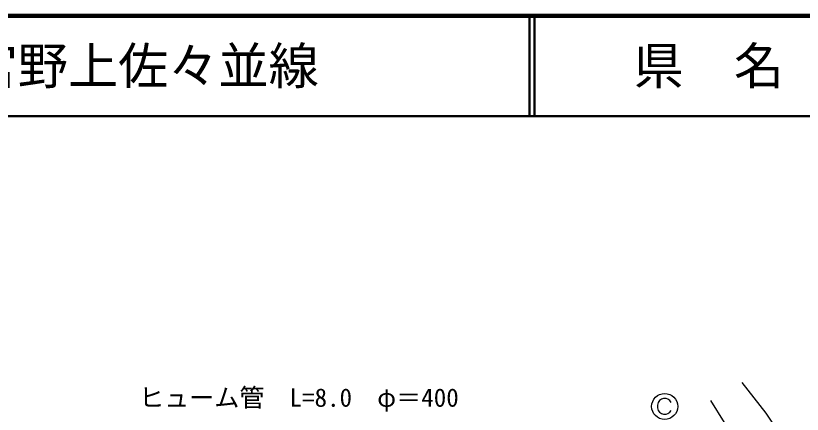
# Model space of a CAD drawing. Units: millimetres, scale not verified. Extents: x 40000 to 680000, y 20000 to 380000.
# Drawn here: x 246530 to 324941, y 340266 to 380000 of the extents above; entities that cross this region are included whole.
import ezdxf
from ezdxf.enums import TextEntityAlignment as Align

# ---------------------------------------------------------------- set-up
doc = ezdxf.new("R2010")
doc.units = ezdxf.units.MM
doc.header["$LTSCALE"] = 1000
for name, color, linetype, lineweight in [('M-BGD', 7, 'Continuous', 25), ('M-STR-HTXT', 7, 'Continuous', 13), ('M-STR-STRC', 7, 'Continuous', 25), ('M-TTL', 2, 'Continuous', 140), ('M-TTL-LINE', 7, 'Continuous', 50)]:
    doc.layers.add(name, color=color, linetype=linetype, lineweight=lineweight)
doc.layers.add('M-TTL-TXT', color=7, linetype='Continuous')
doc.styles.add('ＭＳ ゴシック', font='')
doc.styles.get('ＭＳ ゴシック').set_extended_font_data('MS Gothic')

msp = doc.modelspace()

# ---------------------------------------------------------------- linework, layer by layer
at = {"layer": 'M-BGD'}
for p, q in [((318923, 343422), (321294, 340374)), ((315791, 341644), (317145, 339443)), ((321294, 340374), (323411, 337242))]:
    msp.add_line(p, q, dxfattribs=at)
at = {"layer": 'M-STR-STRC'}
for p, q in [((310577, 341437), (310512, 341177)), ((310512, 341177), (310512, 340917)), ((310707, 341632), (310577, 341437)), ((310902, 341762), (310707, 341632)), ((311097, 341827), (310902, 341762)), ((311357, 341827), (311097, 341827)), ((311552, 341762), (311357, 341827)), ((311747, 341632), (311552, 341762)), ((311877, 341437), (311747, 341632)), ((310512, 340917), (310577, 340657)), ((310577, 340657), (310707, 340462)), ((310707, 340462), (310902, 340332)), ((310902, 340332), (311097, 340267)), ((311357, 340267), (311552, 340332)), ((311552, 340332), (311747, 340462)), ((311747, 340462), (311877, 340657)), ((311097, 340267), (311357, 340267))]:
    msp.add_line(p, q, dxfattribs=at)
msp.add_circle((311227, 341047), 1300, dxfattribs=at)
at = {"layer": 'M-TTL'}
msp.add_line((680000, 380000), (40000, 380000), dxfattribs=at)
at = {"layer": 'M-TTL-LINE'}
for p, q in [((297750, 380000), (297750, 370000)), ((298250, 380000), (298250, 370000)), ((40000, 370000), (680000, 370000))]:
    msp.add_line(p, q, dxfattribs=at)

# ---------------------------------------------------------------- texts
at = {"layer": 'M-STR-HTXT', "style": 'ＭＳ ゴシック'}
msp.add_text('ヒューム管\u3000L=8.0\u3000φ＝400', height=1833, dxfattribs=at).set_placement((274760, 340463), align=Align.BOTTOM_CENTER)
at = {"layer": 'M-TTL-TXT', "style": 'ＭＳ ゴシック'}
msp.add_text('一般県道\u3000宮野上佐々並線', height=3666, dxfattribs=at).set_placement((216734, 375000), align=Align.MIDDLE_LEFT)
msp.add_text('県\u3000名', height=3666, dxfattribs=at).set_placement((315625, 375000), align=Align.MIDDLE_CENTER)

doc.saveas('drawing.dxf')
